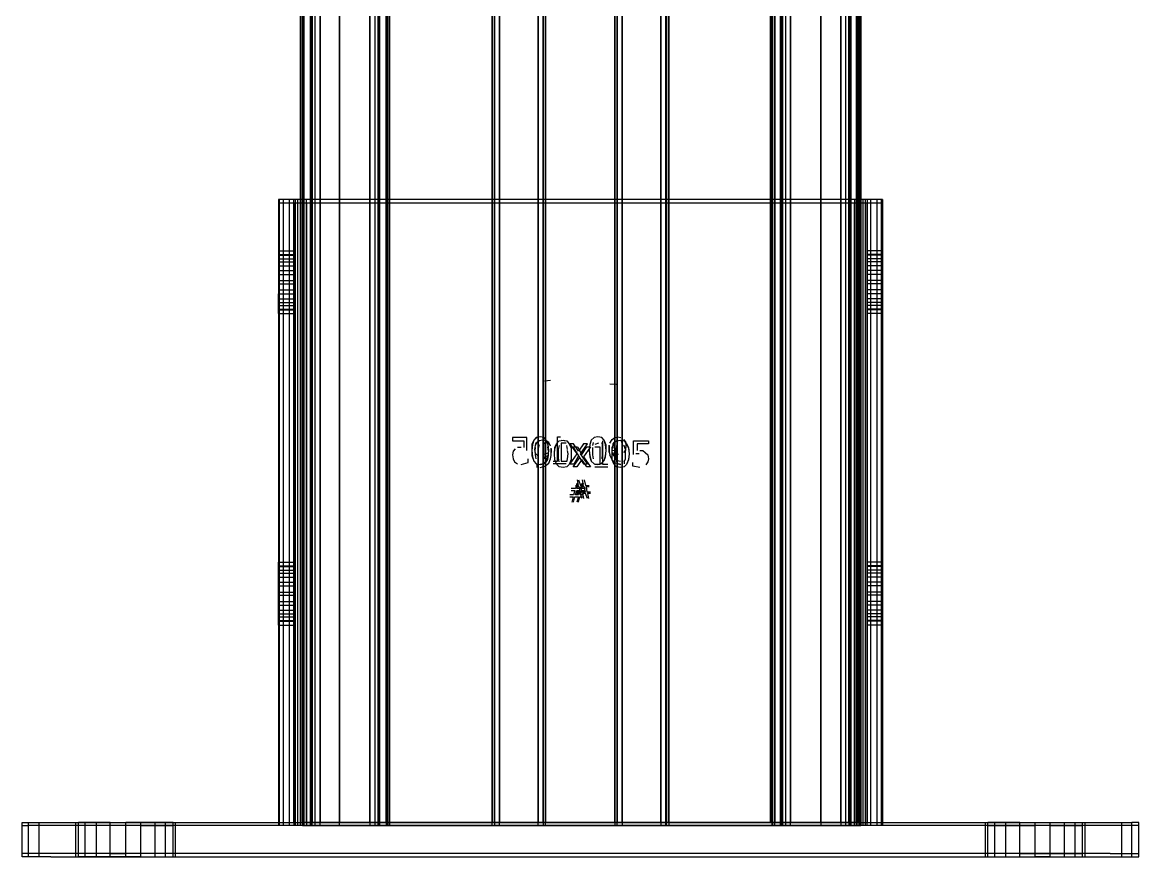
# Model space of a CAD drawing. Extents: x -0.56 to 3.72, y -0.16 to 4.75.
# Drawn here: x -0.555 to -0.3758, y -0.1599 to -0.0259 of the extents above; entities that cross this region are included whole.
import ezdxf

# ---------------------------------------------------------------- set-up
doc = ezdxf.new("R2010")
doc.units = 0
doc.layers.add('OUTLINES', color=7, linetype='Continuous', true_color=0x000009)

msp = doc.modelspace()

# ---------------------------------------------------------------- linework, layer by layer
at = {"layer": 'OUTLINES'}
for p, q in [((-0.5103, 4.7456), (-0.5103, -0.1544)), ((-0.51, 4.7456), (-0.51, -0.1544)), ((-0.5098, -0.1544), (-0.5098, 4.7456)), ((-0.5088, 4.7456), (-0.5088, -0.1544)), ((-0.5087, -0.1544), (-0.5087, 4.7456)), ((-0.5086, -0.1544), (-0.5086, 4.7456)), ((-0.5085, 4.7456), (-0.5085, -0.1544)), ((-0.508, -0.1544), (-0.508, 4.7456)), ((-0.5072, 4.7456), (-0.5072, -0.1544)), ((-0.5041, 4.7456), (-0.5041, -0.1544)), ((-0.4992, -0.1544), (-0.4992, 4.7456)), ((-0.4984, 4.7456), (-0.4984, -0.1544)), ((-0.4979, 4.7456), (-0.4979, -0.1544)), ((-0.4978, 4.7456), (-0.4978, -0.1544)), ((-0.4977, -0.1544), (-0.4977, 4.7456)), ((-0.4976, -0.1544), (-0.4976, 4.7456)), ((-0.4966, -0.1544), (-0.4966, 4.7456)), ((-0.4964, -0.1544), (-0.4964, 4.7456)), ((-0.4961, 4.7456), (-0.4961, -0.1544)), ((-0.4796, 4.7456), (-0.4796, -0.1544)), ((-0.4792, -0.1544), (-0.4792, 4.7456)), ((-0.4784, 4.7456), (-0.4784, -0.1544)), ((-0.4722, 4.7456), (-0.4722, -0.1544)), ((-0.4714, -0.1544), (-0.4714, 4.7456)), ((-0.471, 4.7456), (-0.471, -0.1544)), ((-0.4599, -0.1544), (-0.4599, 4.7456)), ((-0.4595, 4.7456), (-0.4595, -0.1544)), ((-0.4587, -0.1544), (-0.4587, 4.7456)), ((-0.4525, -0.1544), (-0.4525, 4.7456)), ((-0.4517, 4.7456), (-0.4517, -0.1544)), ((-0.4516, 4.7456), (-0.4516, -0.1544)), ((-0.4512, -0.1544), (-0.4512, 4.7456)), ((-0.4349, -0.1544), (-0.4349, 4.7456)), ((-0.4347, -0.1544), (-0.4347, 4.7456)), ((-0.4345, -0.1544), (-0.4345, 4.7456)), ((-0.4342, 4.7456), (-0.4342, -0.1544)), ((-0.4333, -0.1544), (-0.4333, 4.7456)), ((-0.4332, 4.7456), (-0.4332, -0.1544)), ((-0.4331, 4.7456), (-0.4331, -0.1544)), ((-0.433, -0.1544), (-0.433, 4.7456)), ((-0.4325, 4.7456), (-0.4325, -0.1544)), ((-0.4317, 4.7456), (-0.4317, -0.1544)), ((-0.4268, -0.1544), (-0.4268, 4.7456)), ((-0.4236, -0.1544), (-0.4236, 4.7456)), ((-0.4228, -0.1544), (-0.4228, 4.7456)), ((-0.4223, -0.1544), (-0.4223, 4.7456)), ((-0.4222, -0.1544), (-0.4222, 4.7456)), ((-0.4221, 4.7456), (-0.4221, -0.1544)), ((-0.422, 4.7456), (-0.422, -0.1544)), ((-0.4211, 4.7456), (-0.4211, -0.1544)), ((-0.4209, 4.7456), (-0.4209, -0.1544)), ((-0.4206, -0.1544), (-0.4206, 4.7456)), ((-0.4204, 4.7456), (-0.4204, -0.1544)), ((-0.5104, 4.7451), (-0.5104, -0.1549)), ((-0.5103, -0.1549), (-0.5103, 4.7451)), ((-0.51, 4.7451), (-0.51, -0.1549)), ((-0.5098, 4.7451), (-0.5098, -0.1549)), ((-0.5088, 4.7451), (-0.5088, -0.1549)), ((-0.5087, 4.7451), (-0.5087, -0.1549)), ((-0.5086, -0.1549), (-0.5086, 4.7451)), ((-0.5085, -0.1549), (-0.5085, 4.7451)), ((-0.508, -0.1549), (-0.508, 4.7451)), ((-0.5072, -0.1549), (-0.5072, 4.7451)), ((-0.5041, -0.1549), (-0.5041, 4.7451)), ((-0.4992, 4.7451), (-0.4992, -0.1549)), ((-0.4984, 4.7451), (-0.4984, -0.1549)), ((-0.4979, -0.1549), (-0.4979, 4.7451)), ((-0.4978, 4.7451), (-0.4978, -0.1549)), ((-0.4977, 4.7451), (-0.4977, -0.1549)), ((-0.4976, -0.1549), (-0.4976, 4.7451)), ((-0.4966, 4.7451), (-0.4966, -0.1549)), ((-0.4964, -0.1549), (-0.4964, 4.7451)), ((-0.4961, -0.1549), (-0.4961, 4.7451)), ((-0.496, -0.1549), (-0.496, 4.7451)), ((-0.4796, -0.1549), (-0.4796, 4.7451)), ((-0.4792, 4.7451), (-0.4792, -0.1549)), ((-0.4784, -0.1549), (-0.4784, 4.7451)), ((-0.4722, -0.1549), (-0.4722, 4.7451)), ((-0.4714, 4.7451), (-0.4714, -0.1549)), ((-0.471, -0.1549), (-0.471, 4.7451)), ((-0.4599, 4.7451), (-0.4599, -0.1549)), ((-0.4595, -0.1549), (-0.4595, 4.7451)), ((-0.4587, 4.7451), (-0.4587, -0.1549)), ((-0.4525, 4.7451), (-0.4525, -0.1549)), ((-0.4517, -0.1549), (-0.4517, 4.7451)), ((-0.4516, -0.1549), (-0.4516, 4.7451)), ((-0.4512, 4.7451), (-0.4512, -0.1549)), ((-0.4347, 4.7451), (-0.4347, -0.1549)), ((-0.4345, -0.1549), (-0.4345, 4.7451)), ((-0.4342, -0.1549), (-0.4342, 4.7451)), ((-0.4333, -0.1549), (-0.4333, 4.7451)), ((-0.4332, -0.1549), (-0.4332, 4.7451)), ((-0.4331, 4.7451), (-0.4331, -0.1549)), ((-0.433, 4.7451), (-0.433, -0.1549)), ((-0.4325, 4.7451), (-0.4325, -0.1549)), ((-0.4317, -0.1549), (-0.4317, 4.7451)), ((-0.4268, 4.7451), (-0.4268, -0.1549)), ((-0.4236, 4.7451), (-0.4236, -0.1549)), ((-0.4228, -0.1549), (-0.4228, 4.7451)), ((-0.4223, 4.7451), (-0.4223, -0.1549)), ((-0.4222, -0.1549), (-0.4222, 4.7451)), ((-0.4221, -0.1549), (-0.4221, 4.7451)), ((-0.422, 4.7451), (-0.422, -0.1549)), ((-0.4211, -0.1549), (-0.4211, 4.7451)), ((-0.4209, 4.7451), (-0.4209, -0.1549)), ((-0.4206, 4.7451), (-0.4206, -0.1549)), ((-0.5114, -0.0544), (-0.5139, -0.0544)), ((-0.5139, -0.0544), (-0.5139, -0.1544)), ((-0.5139, -0.0549), (-0.5114, -0.0549)), ((-0.5139, -0.0549), (-0.5139, -0.1549)), ((-0.5137, -0.1544), (-0.5137, -0.0544)), ((-0.5131, -0.0544), (-0.5137, -0.0544)), ((-0.5137, -0.1549), (-0.5137, -0.0549)), ((-0.5137, -0.0549), (-0.5131, -0.0549)), ((-0.5131, -0.1544), (-0.5131, -0.0544)), ((-0.5121, -0.0544), (-0.5131, -0.0544)), ((-0.5131, -0.1549), (-0.5131, -0.0549)), ((-0.5131, -0.0549), (-0.5121, -0.0549)), ((-0.5121, -0.1544), (-0.5121, -0.0544)), ((-0.5108, -0.0544), (-0.5121, -0.0544)), ((-0.5121, -0.1549), (-0.5121, -0.0549)), ((-0.5121, -0.0549), (-0.5108, -0.0549)), ((-0.5114, -0.1544), (-0.5114, -0.0544)), ((-0.5114, -0.0549), (-0.5114, -0.1549)), ((-0.5112, -0.0544), (-0.5112, -0.1544)), ((-0.5104, -0.0544), (-0.5112, -0.0544)), ((-0.5112, -0.0549), (-0.5104, -0.0549)), ((-0.5112, -0.0549), (-0.5112, -0.1549)), ((-0.5108, -0.1544), (-0.5108, -0.0544)), ((-0.5094, -0.0544), (-0.5108, -0.0544)), ((-0.5108, -0.1549), (-0.5108, -0.0549)), ((-0.5108, -0.0549), (-0.5094, -0.0549)), ((-0.5104, -0.0544), (-0.5104, -0.1544)), ((-0.5094, -0.0544), (-0.5104, -0.0544)), ((-0.5104, -0.0549), (-0.5094, -0.0549)), ((-0.5104, -0.0549), (-0.5104, -0.1549)), ((-0.5094, -0.1544), (-0.5094, -0.0544)), ((-0.4214, -0.0544), (-0.5094, -0.0544)), ((-0.5094, -0.0549), (-0.4214, -0.0549)), ((-0.5094, -0.0549), (-0.5094, -0.1549)), ((-0.42, -0.0544), (-0.4214, -0.0544)), ((-0.4214, -0.0544), (-0.4214, -0.1544)), ((-0.4204, -0.0544), (-0.4214, -0.0544)), ((-0.4214, -0.0549), (-0.42, -0.0549)), ((-0.4214, -0.0549), (-0.4204, -0.0549)), ((-0.4214, -0.1549), (-0.4214, -0.0549)), ((-0.4204, -0.0544), (-0.4204, -0.1544)), ((-0.4197, -0.0544), (-0.4204, -0.0544)), ((-0.4204, -0.0549), (-0.4197, -0.0549)), ((-0.4204, -0.0549), (-0.4204, -0.1549)), ((-0.42, -0.1544), (-0.42, -0.0544)), ((-0.4188, -0.0544), (-0.42, -0.0544)), ((-0.42, -0.1549), (-0.42, -0.0549)), ((-0.42, -0.0549), (-0.4188, -0.0549)), ((-0.4197, -0.0544), (-0.4197, -0.1544)), ((-0.4197, -0.0549), (-0.4197, -0.1549)), ((-0.4194, -0.0544), (-0.4194, -0.1544)), ((-0.4169, -0.0544), (-0.4194, -0.0544)), ((-0.4194, -0.0549), (-0.4169, -0.0549)), ((-0.4194, -0.1549), (-0.4194, -0.0549)), ((-0.4188, -0.1544), (-0.4188, -0.0544)), ((-0.4178, -0.0544), (-0.4188, -0.0544)), ((-0.4188, -0.1549), (-0.4188, -0.0549)), ((-0.4188, -0.0549), (-0.4178, -0.0549)), ((-0.4178, -0.1544), (-0.4178, -0.0544)), ((-0.4171, -0.0544), (-0.4178, -0.0544)), ((-0.4178, -0.1549), (-0.4178, -0.0549)), ((-0.4178, -0.0549), (-0.4171, -0.0549)), ((-0.4171, -0.1544), (-0.4171, -0.0544)), ((-0.4171, -0.1549), (-0.4171, -0.0549)), ((-0.4169, -0.0544), (-0.4169, -0.1544)), ((-0.4169, -0.0549), (-0.4169, -0.1549)), ((-0.5139, -0.0626), (-0.5114, -0.0626)), ((-0.5139, -0.0626), (-0.5139, -0.0633)), ((-0.5114, -0.0626), (-0.5114, -0.0633)), ((-0.4169, -0.0626), (-0.4194, -0.0626)), ((-0.4194, -0.0626), (-0.4194, -0.0633)), ((-0.4169, -0.0626), (-0.4169, -0.0633)), ((-0.5139, -0.0632), (-0.5114, -0.0632)), ((-0.5139, -0.0632), (-0.5139, -0.0639)), ((-0.5139, -0.0633), (-0.5114, -0.0633)), ((-0.5139, -0.0633), (-0.5139, -0.0644)), ((-0.5139, -0.0639), (-0.5114, -0.0639)), ((-0.5139, -0.0639), (-0.5139, -0.065)), ((-0.5139, -0.0644), (-0.5114, -0.0644)), ((-0.5139, -0.0644), (-0.5139, -0.0658)), ((-0.5114, -0.0632), (-0.5114, -0.0639)), ((-0.5114, -0.0633), (-0.5114, -0.0644)), ((-0.5114, -0.0639), (-0.5114, -0.065)), ((-0.5114, -0.0644), (-0.5114, -0.0658)), ((-0.4169, -0.0632), (-0.4194, -0.0632)), ((-0.4194, -0.0632), (-0.4194, -0.0639)), ((-0.4169, -0.0633), (-0.4194, -0.0633)), ((-0.4194, -0.0633), (-0.4194, -0.0644)), ((-0.4169, -0.0639), (-0.4194, -0.0639)), ((-0.4194, -0.0639), (-0.4194, -0.065)), ((-0.4169, -0.0644), (-0.4194, -0.0644)), ((-0.4194, -0.0644), (-0.4194, -0.0658)), ((-0.4169, -0.0632), (-0.4169, -0.0639)), ((-0.4169, -0.0633), (-0.4169, -0.0644)), ((-0.4169, -0.0639), (-0.4169, -0.065)), ((-0.4169, -0.0644), (-0.4169, -0.0658)), ((-0.5139, -0.065), (-0.5114, -0.065)), ((-0.5139, -0.065), (-0.5139, -0.0664)), ((-0.5139, -0.0658), (-0.5114, -0.0658)), ((-0.5139, -0.0658), (-0.5139, -0.0674)), ((-0.5114, -0.065), (-0.5114, -0.0664)), ((-0.5114, -0.0658), (-0.5114, -0.0674)), ((-0.4169, -0.065), (-0.4194, -0.065)), ((-0.4194, -0.065), (-0.4194, -0.0664)), ((-0.4169, -0.0658), (-0.4194, -0.0658)), ((-0.4194, -0.0658), (-0.4194, -0.0674)), ((-0.4169, -0.065), (-0.4169, -0.0664)), ((-0.4169, -0.0658), (-0.4169, -0.0674)), ((-0.5139, -0.0664), (-0.5114, -0.0664)), ((-0.5139, -0.0664), (-0.5139, -0.0679)), ((-0.5139, -0.0674), (-0.5114, -0.0674)), ((-0.5139, -0.0674), (-0.5139, -0.0689)), ((-0.5139, -0.0679), (-0.5114, -0.0679)), ((-0.5139, -0.0679), (-0.5139, -0.0695)), ((-0.5114, -0.0664), (-0.5114, -0.0679)), ((-0.5114, -0.0674), (-0.5114, -0.0689)), ((-0.5114, -0.0679), (-0.5114, -0.0695)), ((-0.4169, -0.0664), (-0.4194, -0.0664)), ((-0.4194, -0.0664), (-0.4194, -0.0679)), ((-0.4169, -0.0674), (-0.4194, -0.0674)), ((-0.4194, -0.0674), (-0.4194, -0.0689)), ((-0.4169, -0.0679), (-0.4194, -0.0679)), ((-0.4194, -0.0679), (-0.4194, -0.0695)), ((-0.4169, -0.0664), (-0.4169, -0.0679)), ((-0.4169, -0.0674), (-0.4169, -0.0689)), ((-0.4169, -0.0679), (-0.4169, -0.0695)), ((-0.5139, -0.0689), (-0.5114, -0.0689)), ((-0.5139, -0.0689), (-0.5139, -0.0703)), ((-0.5139, -0.0695), (-0.5114, -0.0695)), ((-0.5139, -0.0709), (-0.5139, -0.0695)), ((-0.5114, -0.0703), (-0.5114, -0.0689)), ((-0.5114, -0.0695), (-0.5114, -0.0709)), ((-0.4169, -0.0689), (-0.4194, -0.0689)), ((-0.4194, -0.0689), (-0.4194, -0.0703)), ((-0.4169, -0.0695), (-0.4194, -0.0695)), ((-0.4194, -0.0709), (-0.4194, -0.0695)), ((-0.4169, -0.0703), (-0.4169, -0.0689)), ((-0.4169, -0.0695), (-0.4169, -0.0709)), ((-0.5139, -0.0703), (-0.5114, -0.0703)), ((-0.5139, -0.0714), (-0.5139, -0.0703)), ((-0.5139, -0.0709), (-0.5114, -0.0709)), ((-0.5139, -0.072), (-0.5139, -0.0709)), ((-0.5139, -0.0714), (-0.5114, -0.0714)), ((-0.5139, -0.0721), (-0.5139, -0.0714)), ((-0.5114, -0.0714), (-0.5114, -0.0703)), ((-0.5114, -0.072), (-0.5114, -0.0709)), ((-0.5114, -0.0721), (-0.5114, -0.0714)), ((-0.4169, -0.0703), (-0.4194, -0.0703)), ((-0.4194, -0.0714), (-0.4194, -0.0703)), ((-0.4169, -0.0709), (-0.4194, -0.0709)), ((-0.4194, -0.072), (-0.4194, -0.0709)), ((-0.4169, -0.0714), (-0.4194, -0.0714)), ((-0.4194, -0.0721), (-0.4194, -0.0714)), ((-0.4169, -0.0714), (-0.4169, -0.0703)), ((-0.4169, -0.072), (-0.4169, -0.0709)), ((-0.4169, -0.0721), (-0.4169, -0.0714)), ((-0.5139, -0.072), (-0.5114, -0.072)), ((-0.5139, -0.0727), (-0.5139, -0.072)), ((-0.5139, -0.0721), (-0.5114, -0.0721)), ((-0.5139, -0.0727), (-0.5114, -0.0727)), ((-0.5114, -0.0727), (-0.5114, -0.072)), ((-0.4169, -0.072), (-0.4194, -0.072)), ((-0.4194, -0.0727), (-0.4194, -0.072)), ((-0.4169, -0.0721), (-0.4194, -0.0721)), ((-0.4169, -0.0727), (-0.4194, -0.0727)), ((-0.4169, -0.0727), (-0.4169, -0.072)), ((-0.4712, -0.0835), (-0.4702, -0.0834)), ((-0.4597, -0.0841), (-0.4607, -0.084)), ((-0.474, -0.0926), (-0.4763, -0.0926)), ((-0.4763, -0.0926), (-0.4763, -0.0931)), ((-0.4763, -0.0931), (-0.4745, -0.0931)), ((-0.4745, -0.0931), (-0.4745, -0.0942)), ((-0.474, -0.0947), (-0.474, -0.0926)), ((-0.4729, -0.093), (-0.4732, -0.0937)), ((-0.4729, -0.093), (-0.4731, -0.0937)), ((-0.4724, -0.0926), (-0.4729, -0.093)), ((-0.4725, -0.0926), (-0.4729, -0.093)), ((-0.4719, -0.0925), (-0.4725, -0.0926)), ((-0.4719, -0.0925), (-0.4724, -0.0926)), ((-0.472, -0.0931), (-0.4724, -0.0934)), ((-0.4715, -0.093), (-0.472, -0.0931)), ((-0.4713, -0.0926), (-0.4719, -0.0925)), ((-0.4709, -0.0931), (-0.4715, -0.093)), ((-0.4709, -0.093), (-0.4713, -0.0926)), ((-0.4706, -0.0938), (-0.4709, -0.093)), ((-0.4706, -0.0937), (-0.4709, -0.093)), ((-0.4705, -0.0934), (-0.4709, -0.0931)), ((-0.4692, -0.0935), (-0.4688, -0.0931)), ((-0.4691, -0.0964), (-0.4691, -0.0925)), ((-0.4691, -0.0925), (-0.4686, -0.0925)), ((-0.4688, -0.0931), (-0.4682, -0.093)), ((-0.4684, -0.093), (-0.4677, -0.0931)), ((-0.4682, -0.093), (-0.4676, -0.0931)), ((-0.4676, -0.0931), (-0.4672, -0.0936)), ((-0.4637, -0.093), (-0.4639, -0.0937)), ((-0.4632, -0.0926), (-0.4637, -0.093)), ((-0.4626, -0.0925), (-0.4632, -0.0926)), ((-0.462, -0.0926), (-0.4626, -0.0925)), ((-0.4616, -0.093), (-0.462, -0.0926)), ((-0.4618, -0.0969), (-0.4618, -0.0931)), ((-0.4613, -0.0938), (-0.4616, -0.093)), ((-0.4614, -0.0937), (-0.4616, -0.093)), ((-0.4607, -0.0935), (-0.4603, -0.0929)), ((-0.4603, -0.0929), (-0.4599, -0.0926)), ((-0.46, -0.0935), (-0.4596, -0.0931)), ((-0.4599, -0.0926), (-0.4594, -0.0925)), ((-0.4596, -0.0931), (-0.459, -0.093)), ((-0.4594, -0.0925), (-0.4589, -0.0926)), ((-0.459, -0.093), (-0.4584, -0.0931)), ((-0.4585, -0.0929), (-0.4582, -0.0933)), ((-0.4584, -0.0931), (-0.458, -0.0936)), ((-0.4569, -0.0953), (-0.4569, -0.0931)), ((-0.4569, -0.0931), (-0.4545, -0.0931)), ((-0.4545, -0.0931), (-0.4545, -0.0936)), ((-0.4762, -0.0948), (-0.4763, -0.0954)), ((-0.4759, -0.0944), (-0.4762, -0.0948)), ((-0.4749, -0.0942), (-0.4755, -0.0942)), ((-0.4732, -0.0937), (-0.4732, -0.0947)), ((-0.4731, -0.0937), (-0.4732, -0.0947)), ((-0.4732, -0.0947), (-0.4732, -0.0955)), ((-0.4732, -0.0947), (-0.4731, -0.0957)), ((-0.4727, -0.0939), (-0.4728, -0.0945)), ((-0.4728, -0.0945), (-0.4727, -0.0951)), ((-0.4724, -0.0934), (-0.4727, -0.0939)), ((-0.4727, -0.0947), (-0.4726, -0.0942)), ((-0.4726, -0.0954), (-0.4727, -0.0947)), ((-0.4726, -0.0939), (-0.4725, -0.0934)), ((-0.4722, -0.0944), (-0.472, -0.0937)), ((-0.4722, -0.0949), (-0.4722, -0.0944)), ((-0.4712, -0.0934), (-0.4711, -0.0939)), ((-0.4711, -0.0939), (-0.4711, -0.0947)), ((-0.4711, -0.0947), (-0.4711, -0.0953)), ((-0.4707, -0.0941), (-0.4706, -0.0948)), ((-0.4705, -0.0947), (-0.4706, -0.0937)), ((-0.4705, -0.0947), (-0.4706, -0.0938)), ((-0.4706, -0.0956), (-0.4705, -0.0947)), ((-0.4706, -0.0957), (-0.4705, -0.0947)), ((-0.4702, -0.094), (-0.4705, -0.0934)), ((-0.4701, -0.095), (-0.4701, -0.0943)), ((-0.4701, -0.0944), (-0.4701, -0.095)), ((-0.4696, -0.0952), (-0.4695, -0.0942)), ((-0.4696, -0.0952), (-0.4695, -0.0944)), ((-0.4695, -0.0944), (-0.4692, -0.0935)), ((-0.4695, -0.0942), (-0.4692, -0.0935)), ((-0.4688, -0.0939), (-0.469, -0.0945)), ((-0.469, -0.0945), (-0.469, -0.0952)), ((-0.4685, -0.0935), (-0.4685, -0.0964)), ((-0.4677, -0.0935), (-0.4685, -0.0935)), ((-0.4675, -0.0945), (-0.4676, -0.0939)), ((-0.4674, -0.0952), (-0.4675, -0.0947)), ((-0.4672, -0.0936), (-0.4669, -0.0943)), ((-0.4672, -0.0936), (-0.4669, -0.0942)), ((-0.4665, -0.0936), (-0.4671, -0.0936)), ((-0.4671, -0.0936), (-0.466, -0.0952)), ((-0.4669, -0.0942), (-0.4669, -0.0952)), ((-0.4669, -0.0943), (-0.4669, -0.0952)), ((-0.4666, -0.0941), (-0.4659, -0.0941)), ((-0.4655, -0.0958), (-0.4666, -0.0941)), ((-0.4657, -0.0948), (-0.4665, -0.0936)), ((-0.4659, -0.0941), (-0.4652, -0.0953)), ((-0.4649, -0.0936), (-0.4657, -0.0948)), ((-0.4654, -0.0952), (-0.4643, -0.0936)), ((-0.4652, -0.0953), (-0.4644, -0.0941)), ((-0.4643, -0.0936), (-0.4649, -0.0936)), ((-0.4638, -0.0941), (-0.4649, -0.0957)), ((-0.4644, -0.0941), (-0.4638, -0.0941)), ((-0.4639, -0.0937), (-0.464, -0.0947)), ((-0.464, -0.0947), (-0.4639, -0.0955)), ((-0.464, -0.0947), (-0.4639, -0.0957)), ((-0.4634, -0.0939), (-0.4633, -0.0934)), ((-0.4634, -0.0947), (-0.4634, -0.0942)), ((-0.4634, -0.0954), (-0.4634, -0.0947)), ((-0.4625, -0.0935), (-0.4631, -0.0937)), ((-0.4631, -0.0941), (-0.4623, -0.0941)), ((-0.4623, -0.0941), (-0.4623, -0.0969)), ((-0.462, -0.0934), (-0.4619, -0.0939)), ((-0.4619, -0.0939), (-0.4619, -0.0947)), ((-0.4619, -0.0947), (-0.4619, -0.0953)), ((-0.4613, -0.0947), (-0.4614, -0.0937)), ((-0.4614, -0.0956), (-0.4613, -0.0947)), ((-0.4614, -0.0957), (-0.4613, -0.0947)), ((-0.4613, -0.0947), (-0.4613, -0.0938)), ((-0.4608, -0.0944), (-0.4608, -0.0938)), ((-0.4608, -0.0939), (-0.4608, -0.0944)), ((-0.4608, -0.095), (-0.4608, -0.0944)), ((-0.4608, -0.0944), (-0.4608, -0.0949)), ((-0.4608, -0.0949), (-0.4607, -0.0954)), ((-0.4603, -0.0944), (-0.46, -0.0935)), ((-0.4603, -0.0942), (-0.46, -0.0935)), ((-0.4603, -0.0952), (-0.4603, -0.0942)), ((-0.4603, -0.0952), (-0.4603, -0.0944)), ((-0.4599, -0.0932), (-0.4602, -0.0936)), ((-0.4602, -0.0936), (-0.4602, -0.0943)), ((-0.4602, -0.0946), (-0.4595, -0.0948)), ((-0.4597, -0.0945), (-0.4598, -0.0952)), ((-0.4596, -0.0939), (-0.4597, -0.0945)), ((-0.4586, -0.0939), (-0.4588, -0.0932)), ((-0.4587, -0.0944), (-0.4586, -0.0939)), ((-0.4582, -0.0946), (-0.4585, -0.095)), ((-0.4582, -0.0945), (-0.4584, -0.0939)), ((-0.4582, -0.0933), (-0.4581, -0.0939)), ((-0.4581, -0.0939), (-0.4582, -0.0946)), ((-0.4582, -0.0952), (-0.4582, -0.0947)), ((-0.458, -0.0936), (-0.4577, -0.0943)), ((-0.458, -0.0936), (-0.4577, -0.0942)), ((-0.4577, -0.0942), (-0.4576, -0.0952)), ((-0.4577, -0.0943), (-0.4576, -0.0952)), ((-0.4545, -0.0936), (-0.4563, -0.0936)), ((-0.4563, -0.0936), (-0.4563, -0.0947)), ((-0.4559, -0.0947), (-0.4554, -0.0947)), ((-0.4554, -0.0947), (-0.455, -0.095)), ((-0.4763, -0.0954), (-0.4762, -0.096)), ((-0.4762, -0.096), (-0.476, -0.0965)), ((-0.476, -0.0965), (-0.4755, -0.0968)), ((-0.4749, -0.0969), (-0.4738, -0.0966)), ((-0.4738, -0.0966), (-0.4738, -0.096)), ((-0.4732, -0.0955), (-0.4729, -0.0964)), ((-0.4731, -0.0957), (-0.4729, -0.0964)), ((-0.4729, -0.0964), (-0.4725, -0.0968)), ((-0.4727, -0.0951), (-0.4723, -0.0955)), ((-0.4725, -0.096), (-0.4726, -0.0954)), ((-0.4719, -0.0969), (-0.4713, -0.0967)), ((-0.4706, -0.0951), (-0.4714, -0.0953)), ((-0.4713, -0.0968), (-0.4708, -0.0963)), ((-0.4713, -0.0967), (-0.4708, -0.0963)), ((-0.4711, -0.0953), (-0.4712, -0.096)), ((-0.4711, -0.0957), (-0.4706, -0.0955)), ((-0.4711, -0.0972), (-0.4705, -0.0967)), ((-0.4707, -0.0961), (-0.471, -0.0966)), ((-0.471, -0.0966), (-0.4708, -0.0961)), ((-0.4708, -0.0961), (-0.4706, -0.0955)), ((-0.4708, -0.0963), (-0.4706, -0.0956)), ((-0.4708, -0.0963), (-0.4706, -0.0957)), ((-0.4706, -0.0955), (-0.4707, -0.0961)), ((-0.4705, -0.0967), (-0.4702, -0.096)), ((-0.4702, -0.096), (-0.4701, -0.0955)), ((-0.4701, -0.0955), (-0.4701, -0.095)), ((-0.4698, -0.0964), (-0.4691, -0.0964)), ((-0.4695, -0.0962), (-0.4696, -0.0952)), ((-0.4692, -0.0969), (-0.4695, -0.0962)), ((-0.469, -0.0952), (-0.469, -0.0959)), ((-0.469, -0.0959), (-0.4689, -0.0965)), ((-0.4685, -0.0964), (-0.4677, -0.0964)), ((-0.4676, -0.0965), (-0.4675, -0.096)), ((-0.4675, -0.096), (-0.4674, -0.0952)), ((-0.4669, -0.0961), (-0.4672, -0.0969)), ((-0.4669, -0.0962), (-0.4672, -0.0969)), ((-0.466, -0.0952), (-0.4671, -0.0968)), ((-0.4669, -0.0952), (-0.4669, -0.0961)), ((-0.4669, -0.0952), (-0.4669, -0.0962)), ((-0.4666, -0.0973), (-0.4655, -0.0958)), ((-0.4664, -0.0968), (-0.4657, -0.0956)), ((-0.4652, -0.0961), (-0.466, -0.0973)), ((-0.4657, -0.0956), (-0.4649, -0.0968)), ((-0.4643, -0.0968), (-0.4654, -0.0952)), ((-0.4644, -0.0973), (-0.4652, -0.0961)), ((-0.4649, -0.0957), (-0.4638, -0.0973)), ((-0.4639, -0.0955), (-0.4637, -0.0964)), ((-0.4639, -0.0957), (-0.4637, -0.0964)), ((-0.4637, -0.0964), (-0.4632, -0.0968)), ((-0.4633, -0.096), (-0.4634, -0.0954)), ((-0.4626, -0.0969), (-0.462, -0.0967)), ((-0.4621, -0.0968), (-0.4616, -0.0963)), ((-0.4619, -0.0953), (-0.462, -0.096)), ((-0.462, -0.0967), (-0.4616, -0.0963)), ((-0.4616, -0.0963), (-0.4614, -0.0956)), ((-0.4616, -0.0963), (-0.4614, -0.0957)), ((-0.4603, -0.0962), (-0.4607, -0.0954)), ((-0.4603, -0.0962), (-0.4603, -0.0952)), ((-0.46, -0.0969), (-0.4603, -0.0962)), ((-0.4598, -0.0967), (-0.4603, -0.0962)), ((-0.4602, -0.095), (-0.4601, -0.0956)), ((-0.4598, -0.0952), (-0.4597, -0.0959)), ((-0.4593, -0.0953), (-0.4598, -0.0952)), ((-0.4589, -0.0969), (-0.4598, -0.0967)), ((-0.4597, -0.0959), (-0.4596, -0.0965)), ((-0.4595, -0.0963), (-0.459, -0.0964)), ((-0.4584, -0.0965), (-0.4582, -0.096)), ((-0.4584, -0.0963), (-0.4584, -0.0968)), ((-0.4582, -0.096), (-0.4582, -0.0952)), ((-0.4577, -0.0961), (-0.458, -0.0969)), ((-0.4577, -0.0962), (-0.458, -0.0969)), ((-0.4576, -0.0952), (-0.4577, -0.0961)), ((-0.4576, -0.0952), (-0.4577, -0.0962)), ((-0.457, -0.0972), (-0.457, -0.0966)), ((-0.456, -0.0952), (-0.4565, -0.0952)), ((-0.455, -0.095), (-0.4546, -0.0954)), ((-0.4546, -0.0965), (-0.4549, -0.097)), ((-0.4546, -0.0954), (-0.4545, -0.096)), ((-0.4545, -0.096), (-0.4546, -0.0965)), ((-0.4725, -0.0968), (-0.4719, -0.0969)), ((-0.4724, -0.0968), (-0.4724, -0.0974)), ((-0.4714, -0.0968), (-0.4719, -0.0969)), ((-0.4719, -0.0969), (-0.4713, -0.0968)), ((-0.4719, -0.0974), (-0.4711, -0.0972)), ((-0.4677, -0.0968), (-0.4698, -0.0968)), ((-0.4688, -0.0973), (-0.4692, -0.0969)), ((-0.4682, -0.0974), (-0.4688, -0.0973)), ((-0.4676, -0.0973), (-0.4682, -0.0974)), ((-0.4672, -0.0969), (-0.4676, -0.0973)), ((-0.4671, -0.0968), (-0.4664, -0.0968)), ((-0.466, -0.0973), (-0.4666, -0.0973)), ((-0.4649, -0.0968), (-0.4643, -0.0968)), ((-0.4638, -0.0973), (-0.4644, -0.0973)), ((-0.4632, -0.0968), (-0.4626, -0.0969)), ((-0.4623, -0.0969), (-0.4631, -0.0969)), ((-0.4631, -0.0973), (-0.461, -0.0973)), ((-0.4626, -0.0969), (-0.4621, -0.0968)), ((-0.461, -0.0969), (-0.4618, -0.0969)), ((-0.4596, -0.0973), (-0.46, -0.0969)), ((-0.459, -0.0974), (-0.4596, -0.0973)), ((-0.4594, -0.0968), (-0.4589, -0.0969)), ((-0.4584, -0.0973), (-0.459, -0.0974)), ((-0.458, -0.0969), (-0.4584, -0.0973)), ((-0.4559, -0.0974), (-0.457, -0.0972)), ((-0.466, -0.0999), (-0.4662, -0.1008)), ((-0.4662, -0.1003), (-0.4657, -0.1003)), ((-0.466, -0.1008), (-0.4658, -0.0999)), ((-0.4657, -0.1003), (-0.4659, -0.0994)), ((-0.4657, -0.0994), (-0.4654, -0.1003)), ((-0.4652, -0.0999), (-0.4654, -0.1008)), ((-0.4654, -0.1003), (-0.4649, -0.1003)), ((-0.4652, -0.1008), (-0.4649, -0.0999)), ((-0.4649, -0.1003), (-0.4651, -0.0994)), ((-0.4648, -0.0994), (-0.4646, -0.1003)), ((-0.4646, -0.1003), (-0.464, -0.1003)), ((-0.4665, -0.1018), (-0.4671, -0.1018)), ((-0.4671, -0.1021), (-0.4666, -0.1021)), ((-0.4662, -0.1008), (-0.4669, -0.1008)), ((-0.4669, -0.1011), (-0.4663, -0.1011)), ((-0.4666, -0.1021), (-0.4668, -0.103)), ((-0.4663, -0.1011), (-0.4665, -0.1018)), ((-0.4665, -0.103), (-0.4663, -0.1021)), ((-0.4663, -0.1021), (-0.4657, -0.1021)), ((-0.4656, -0.1005), (-0.4662, -0.1005)), ((-0.4662, -0.1018), (-0.466, -0.1011)), ((-0.4657, -0.1018), (-0.4662, -0.1018)), ((-0.4654, -0.1008), (-0.466, -0.1008)), ((-0.466, -0.1011), (-0.4655, -0.1011)), ((-0.466, -0.1013), (-0.4654, -0.1013)), ((-0.4654, -0.1016), (-0.466, -0.1016)), ((-0.4657, -0.1021), (-0.466, -0.103)), ((-0.4655, -0.1011), (-0.4657, -0.1018)), ((-0.4657, -0.103), (-0.4655, -0.1021)), ((-0.4654, -0.1013), (-0.4656, -0.1005)), ((-0.4655, -0.1021), (-0.4649, -0.1021)), ((-0.4648, -0.1005), (-0.4654, -0.1005)), ((-0.4654, -0.1005), (-0.4652, -0.1013)), ((-0.4654, -0.1018), (-0.4652, -0.1011)), ((-0.4652, -0.1024), (-0.4654, -0.1016)), ((-0.4649, -0.1018), (-0.4654, -0.1018)), ((-0.4646, -0.1008), (-0.4652, -0.1008)), ((-0.4652, -0.1011), (-0.4646, -0.1011)), ((-0.4652, -0.1013), (-0.4646, -0.1013)), ((-0.4646, -0.1016), (-0.4651, -0.1016)), ((-0.4651, -0.1016), (-0.4649, -0.1024)), ((-0.4646, -0.1013), (-0.4648, -0.1005)), ((-0.4643, -0.1024), (-0.4646, -0.1016)), ((-0.4645, -0.1005), (-0.4644, -0.1013)), ((-0.464, -0.1005), (-0.4645, -0.1005)), ((-0.4644, -0.1013), (-0.4638, -0.1013)), ((-0.4643, -0.1016), (-0.4641, -0.1024)), ((-0.4638, -0.1016), (-0.4643, -0.1016)), ((-0.5139, -0.1126), (-0.5114, -0.1126)), ((-0.5139, -0.1133), (-0.5139, -0.1126)), ((-0.5114, -0.1133), (-0.5114, -0.1126)), ((-0.4169, -0.1126), (-0.4194, -0.1126)), ((-0.4194, -0.1133), (-0.4194, -0.1126)), ((-0.4169, -0.1133), (-0.4169, -0.1126)), ((-0.5139, -0.1132), (-0.5114, -0.1132)), ((-0.5139, -0.1139), (-0.5139, -0.1132)), ((-0.5139, -0.1133), (-0.5114, -0.1133)), ((-0.5139, -0.1144), (-0.5139, -0.1133)), ((-0.5139, -0.1139), (-0.5114, -0.1139)), ((-0.5139, -0.115), (-0.5139, -0.1139)), ((-0.5139, -0.1144), (-0.5114, -0.1144)), ((-0.5139, -0.1158), (-0.5139, -0.1144)), ((-0.5114, -0.1139), (-0.5114, -0.1132)), ((-0.5114, -0.1144), (-0.5114, -0.1133)), ((-0.5114, -0.115), (-0.5114, -0.1139)), ((-0.5114, -0.1158), (-0.5114, -0.1144)), ((-0.4169, -0.1132), (-0.4194, -0.1132)), ((-0.4194, -0.1139), (-0.4194, -0.1132)), ((-0.4169, -0.1133), (-0.4194, -0.1133)), ((-0.4194, -0.1144), (-0.4194, -0.1133)), ((-0.4169, -0.1139), (-0.4194, -0.1139)), ((-0.4194, -0.115), (-0.4194, -0.1139)), ((-0.4169, -0.1144), (-0.4194, -0.1144)), ((-0.4194, -0.1158), (-0.4194, -0.1144)), ((-0.4169, -0.1139), (-0.4169, -0.1132)), ((-0.4169, -0.1144), (-0.4169, -0.1133)), ((-0.4169, -0.115), (-0.4169, -0.1139)), ((-0.4169, -0.1158), (-0.4169, -0.1144)), ((-0.5139, -0.115), (-0.5114, -0.115)), ((-0.5139, -0.1164), (-0.5139, -0.115)), ((-0.5139, -0.1158), (-0.5114, -0.1158)), ((-0.5139, -0.1158), (-0.5139, -0.1174)), ((-0.5139, -0.1164), (-0.5114, -0.1164)), ((-0.5139, -0.1179), (-0.5139, -0.1164)), ((-0.5114, -0.1164), (-0.5114, -0.115)), ((-0.5114, -0.1174), (-0.5114, -0.1158)), ((-0.5114, -0.1164), (-0.5114, -0.1179)), ((-0.4169, -0.115), (-0.4194, -0.115)), ((-0.4194, -0.1164), (-0.4194, -0.115)), ((-0.4169, -0.1158), (-0.4194, -0.1158)), ((-0.4194, -0.1158), (-0.4194, -0.1174)), ((-0.4169, -0.1164), (-0.4194, -0.1164)), ((-0.4194, -0.1179), (-0.4194, -0.1164)), ((-0.4169, -0.1164), (-0.4169, -0.115)), ((-0.4169, -0.1174), (-0.4169, -0.1158)), ((-0.4169, -0.1164), (-0.4169, -0.1179)), ((-0.5139, -0.1174), (-0.5114, -0.1174)), ((-0.5139, -0.1174), (-0.5139, -0.1189)), ((-0.5139, -0.1179), (-0.5114, -0.1179)), ((-0.5139, -0.1195), (-0.5139, -0.1179)), ((-0.5114, -0.1189), (-0.5114, -0.1174)), ((-0.5114, -0.1179), (-0.5114, -0.1195)), ((-0.4169, -0.1174), (-0.4194, -0.1174)), ((-0.4194, -0.1174), (-0.4194, -0.1189)), ((-0.4169, -0.1179), (-0.4194, -0.1179)), ((-0.4194, -0.1195), (-0.4194, -0.1179)), ((-0.4169, -0.1189), (-0.4169, -0.1174)), ((-0.4169, -0.1179), (-0.4169, -0.1195)), ((-0.5139, -0.1189), (-0.5114, -0.1189)), ((-0.5139, -0.1189), (-0.5139, -0.1203)), ((-0.5139, -0.1195), (-0.5114, -0.1195)), ((-0.5139, -0.1209), (-0.5139, -0.1195)), ((-0.5114, -0.1203), (-0.5114, -0.1189)), ((-0.5114, -0.1195), (-0.5114, -0.1209)), ((-0.4169, -0.1189), (-0.4194, -0.1189)), ((-0.4194, -0.1189), (-0.4194, -0.1203)), ((-0.4169, -0.1195), (-0.4194, -0.1195)), ((-0.4194, -0.1209), (-0.4194, -0.1195)), ((-0.4169, -0.1203), (-0.4169, -0.1189)), ((-0.4169, -0.1195), (-0.4169, -0.1209)), ((-0.5139, -0.1203), (-0.5114, -0.1203)), ((-0.5139, -0.1203), (-0.5139, -0.1214)), ((-0.5139, -0.1209), (-0.5114, -0.1209)), ((-0.5139, -0.122), (-0.5139, -0.1209)), ((-0.5139, -0.1214), (-0.5114, -0.1214)), ((-0.5139, -0.1214), (-0.5139, -0.1221)), ((-0.5114, -0.1214), (-0.5114, -0.1203)), ((-0.5114, -0.1209), (-0.5114, -0.122)), ((-0.5114, -0.1221), (-0.5114, -0.1214)), ((-0.4169, -0.1203), (-0.4194, -0.1203)), ((-0.4194, -0.1203), (-0.4194, -0.1214)), ((-0.4169, -0.1209), (-0.4194, -0.1209)), ((-0.4194, -0.122), (-0.4194, -0.1209)), ((-0.4169, -0.1214), (-0.4194, -0.1214)), ((-0.4194, -0.1214), (-0.4194, -0.1221)), ((-0.4169, -0.1214), (-0.4169, -0.1203)), ((-0.4169, -0.1209), (-0.4169, -0.122)), ((-0.4169, -0.1221), (-0.4169, -0.1214)), ((-0.5139, -0.122), (-0.5114, -0.122)), ((-0.5139, -0.1227), (-0.5139, -0.122)), ((-0.5139, -0.1221), (-0.5114, -0.1221)), ((-0.5139, -0.1227), (-0.5114, -0.1227)), ((-0.5114, -0.122), (-0.5114, -0.1227)), ((-0.4169, -0.122), (-0.4194, -0.122)), ((-0.4194, -0.1227), (-0.4194, -0.122)), ((-0.4169, -0.1221), (-0.4194, -0.1221)), ((-0.4169, -0.1227), (-0.4194, -0.1227)), ((-0.4169, -0.122), (-0.4169, -0.1227)), ((-0.555, -0.1594), (-0.555, -0.1544)), ((-0.555, -0.1544), (-0.554, -0.1544)), ((-0.555, -0.1599), (-0.555, -0.1549)), ((-0.555, -0.1549), (-0.554, -0.1549)), ((-0.554, -0.1594), (-0.554, -0.1544)), ((-0.554, -0.1544), (-0.5523, -0.1544)), ((-0.554, -0.1599), (-0.554, -0.1549)), ((-0.5523, -0.1549), (-0.554, -0.1549)), ((-0.5523, -0.1594), (-0.5523, -0.1544)), ((-0.5523, -0.1544), (-0.5504, -0.1544)), ((-0.5523, -0.1599), (-0.5523, -0.1549)), ((-0.5504, -0.1549), (-0.5523, -0.1549)), ((-0.5504, -0.1544), (-0.3804, -0.1544)), ((-0.3804, -0.1549), (-0.5504, -0.1549)), ((-0.5464, -0.1594), (-0.5464, -0.1544)), ((-0.5464, -0.1599), (-0.5464, -0.1549)), ((-0.546, -0.1594), (-0.546, -0.1544)), ((-0.5449, -0.1544), (-0.546, -0.1544)), ((-0.546, -0.1599), (-0.546, -0.1549)), ((-0.5449, -0.1549), (-0.546, -0.1549)), ((-0.5449, -0.1594), (-0.5449, -0.1544)), ((-0.5431, -0.1544), (-0.5449, -0.1544)), ((-0.5449, -0.1599), (-0.5449, -0.1549)), ((-0.5431, -0.1549), (-0.5449, -0.1549)), ((-0.5431, -0.1594), (-0.5431, -0.1544)), ((-0.5409, -0.1544), (-0.5431, -0.1544)), ((-0.5431, -0.1599), (-0.5431, -0.1549)), ((-0.5409, -0.1549), (-0.5431, -0.1549)), ((-0.5409, -0.1594), (-0.5409, -0.1544)), ((-0.5409, -0.1544), (-0.5384, -0.1544)), ((-0.5409, -0.1599), (-0.5409, -0.1549)), ((-0.5384, -0.1549), (-0.5409, -0.1549)), ((-0.5384, -0.1594), (-0.5384, -0.1544)), ((-0.536, -0.1544), (-0.5384, -0.1544)), ((-0.5384, -0.1599), (-0.5384, -0.1549)), ((-0.536, -0.1549), (-0.5384, -0.1549)), ((-0.536, -0.1594), (-0.536, -0.1544)), ((-0.5337, -0.1544), (-0.536, -0.1544)), ((-0.536, -0.1599), (-0.536, -0.1549)), ((-0.536, -0.1549), (-0.5337, -0.1549)), ((-0.5337, -0.1594), (-0.5337, -0.1544)), ((-0.532, -0.1544), (-0.5337, -0.1544)), ((-0.5337, -0.1599), (-0.5337, -0.1549)), ((-0.5337, -0.1549), (-0.532, -0.1549)), ((-0.532, -0.1594), (-0.532, -0.1544)), ((-0.5308, -0.1544), (-0.532, -0.1544)), ((-0.532, -0.1599), (-0.532, -0.1549)), ((-0.532, -0.1549), (-0.5308, -0.1549)), ((-0.5308, -0.1594), (-0.5308, -0.1544)), ((-0.5308, -0.1599), (-0.5308, -0.1549)), ((-0.5304, -0.1594), (-0.5304, -0.1544)), ((-0.5304, -0.1599), (-0.5304, -0.1549)), ((-0.5139, -0.1544), (-0.5114, -0.1544)), ((-0.5114, -0.1549), (-0.5139, -0.1549)), ((-0.5137, -0.1544), (-0.5131, -0.1544)), ((-0.5131, -0.1549), (-0.5137, -0.1549)), ((-0.5131, -0.1544), (-0.5121, -0.1544)), ((-0.5121, -0.1549), (-0.5131, -0.1549)), ((-0.5121, -0.1544), (-0.5108, -0.1544)), ((-0.5108, -0.1549), (-0.5121, -0.1549)), ((-0.5112, -0.1544), (-0.5104, -0.1544)), ((-0.5104, -0.1549), (-0.5112, -0.1549)), ((-0.5108, -0.1544), (-0.5094, -0.1544)), ((-0.5094, -0.1549), (-0.5108, -0.1549)), ((-0.5104, -0.1544), (-0.5094, -0.1544)), ((-0.5094, -0.1549), (-0.5104, -0.1549)), ((-0.5088, -0.1544), (-0.51, -0.1544)), ((-0.51, -0.1549), (-0.5088, -0.1549)), ((-0.5098, -0.1544), (-0.5091, -0.1544)), ((-0.5091, -0.1549), (-0.5098, -0.1549)), ((-0.4214, -0.1544), (-0.5094, -0.1544)), ((-0.5094, -0.1549), (-0.4214, -0.1549)), ((-0.4983, -0.1544), (-0.5091, -0.1544)), ((-0.5091, -0.1549), (-0.4983, -0.1549)), ((-0.5072, -0.1544), (-0.5088, -0.1544)), ((-0.5088, -0.1549), (-0.5072, -0.1549)), ((-0.508, -0.1544), (-0.5086, -0.1544)), ((-0.5086, -0.1549), (-0.508, -0.1549)), ((-0.4973, -0.1544), (-0.5081, -0.1544)), ((-0.5081, -0.1549), (-0.4973, -0.1549)), ((-0.5072, -0.1544), (-0.508, -0.1544)), ((-0.508, -0.1549), (-0.5072, -0.1549)), ((-0.5072, -0.1544), (-0.4801, -0.1544)), ((-0.4801, -0.1549), (-0.5072, -0.1549)), ((-0.5041, -0.1544), (-0.4992, -0.1544)), ((-0.5041, -0.1549), (-0.4992, -0.1549)), ((-0.4976, -0.1544), (-0.4992, -0.1544)), ((-0.4984, -0.1544), (-0.4992, -0.1544)), ((-0.4992, -0.1549), (-0.4976, -0.1549)), ((-0.4992, -0.1549), (-0.4984, -0.1549)), ((-0.4978, -0.1544), (-0.4984, -0.1544)), ((-0.4984, -0.1549), (-0.4978, -0.1549)), ((-0.4964, -0.1544), (-0.4976, -0.1544)), ((-0.4976, -0.1549), (-0.4964, -0.1549)), ((-0.4973, -0.1544), (-0.4966, -0.1544)), ((-0.4966, -0.1549), (-0.4973, -0.1549)), ((-0.4966, -0.1544), (-0.4961, -0.1544)), ((-0.4961, -0.1549), (-0.4966, -0.1549)), ((-0.4796, -0.1544), (-0.4801, -0.1544)), ((-0.4792, -0.1544), (-0.4801, -0.1544)), ((-0.4801, -0.1549), (-0.4796, -0.1549)), ((-0.4801, -0.1549), (-0.4792, -0.1549)), ((-0.4784, -0.1544), (-0.4792, -0.1544)), ((-0.4792, -0.1549), (-0.4784, -0.1549)), ((-0.4789, -0.1544), (-0.4729, -0.1544)), ((-0.4729, -0.1549), (-0.4789, -0.1549)), ((-0.4777, -0.1544), (-0.4784, -0.1544)), ((-0.4784, -0.1549), (-0.4777, -0.1549)), ((-0.4777, -0.1544), (-0.4717, -0.1544)), ((-0.4717, -0.1549), (-0.4777, -0.1549)), ((-0.4722, -0.1544), (-0.4729, -0.1544)), ((-0.4729, -0.1549), (-0.4722, -0.1549)), ((-0.4714, -0.1544), (-0.4722, -0.1544)), ((-0.4722, -0.1549), (-0.4714, -0.1549)), ((-0.4705, -0.1544), (-0.4714, -0.1544)), ((-0.4714, -0.1549), (-0.4705, -0.1549)), ((-0.4705, -0.1544), (-0.471, -0.1544)), ((-0.471, -0.1549), (-0.4705, -0.1549)), ((-0.4705, -0.1544), (-0.4603, -0.1544)), ((-0.4603, -0.1549), (-0.4705, -0.1549)), ((-0.4595, -0.1544), (-0.4603, -0.1544)), ((-0.4603, -0.1549), (-0.4595, -0.1549)), ((-0.4587, -0.1544), (-0.4595, -0.1544)), ((-0.4595, -0.1549), (-0.4587, -0.1549)), ((-0.4592, -0.1544), (-0.4531, -0.1544)), ((-0.4531, -0.1549), (-0.4592, -0.1549)), ((-0.458, -0.1544), (-0.4587, -0.1544)), ((-0.4587, -0.1549), (-0.458, -0.1549)), ((-0.458, -0.1544), (-0.452, -0.1544)), ((-0.452, -0.1549), (-0.458, -0.1549)), ((-0.4525, -0.1544), (-0.4531, -0.1544)), ((-0.4531, -0.1549), (-0.4525, -0.1549)), ((-0.4517, -0.1544), (-0.4525, -0.1544)), ((-0.4525, -0.1549), (-0.4517, -0.1549)), ((-0.4508, -0.1544), (-0.4517, -0.1544)), ((-0.4517, -0.1549), (-0.4508, -0.1549)), ((-0.4508, -0.1544), (-0.4236, -0.1544)), ((-0.4236, -0.1549), (-0.4508, -0.1549)), ((-0.4347, -0.1544), (-0.4342, -0.1544)), ((-0.4342, -0.1549), (-0.4347, -0.1549)), ((-0.4333, -0.1544), (-0.4345, -0.1544)), ((-0.4345, -0.1549), (-0.4333, -0.1549)), ((-0.4342, -0.1544), (-0.4335, -0.1544)), ((-0.4335, -0.1549), (-0.4342, -0.1549)), ((-0.4227, -0.1544), (-0.4335, -0.1544)), ((-0.4335, -0.1549), (-0.4227, -0.1549)), ((-0.4317, -0.1544), (-0.4333, -0.1544)), ((-0.4333, -0.1549), (-0.4317, -0.1549)), ((-0.4325, -0.1544), (-0.4331, -0.1544)), ((-0.4331, -0.1549), (-0.4325, -0.1549)), ((-0.4218, -0.1544), (-0.4326, -0.1544)), ((-0.4326, -0.1549), (-0.4218, -0.1549)), ((-0.4317, -0.1544), (-0.4325, -0.1544)), ((-0.4325, -0.1549), (-0.4317, -0.1549)), ((-0.4268, -0.1544), (-0.4317, -0.1544)), ((-0.4268, -0.1549), (-0.4317, -0.1549)), ((-0.4228, -0.1544), (-0.4236, -0.1544)), ((-0.422, -0.1544), (-0.4236, -0.1544)), ((-0.4236, -0.1549), (-0.4228, -0.1549)), ((-0.4236, -0.1549), (-0.422, -0.1549)), ((-0.4222, -0.1544), (-0.4228, -0.1544)), ((-0.4228, -0.1549), (-0.4222, -0.1549)), ((-0.4209, -0.1544), (-0.422, -0.1544)), ((-0.422, -0.1549), (-0.4209, -0.1549)), ((-0.4218, -0.1544), (-0.4211, -0.1544)), ((-0.4211, -0.1549), (-0.4218, -0.1549)), ((-0.4214, -0.1544), (-0.42, -0.1544)), ((-0.4214, -0.1544), (-0.4204, -0.1544)), ((-0.42, -0.1549), (-0.4214, -0.1549)), ((-0.4204, -0.1549), (-0.4214, -0.1549)), ((-0.4211, -0.1544), (-0.4206, -0.1544)), ((-0.4206, -0.1549), (-0.4211, -0.1549)), ((-0.4204, -0.1544), (-0.4209, -0.1544)), ((-0.4209, -0.1549), (-0.4204, -0.1549)), ((-0.4204, -0.1544), (-0.4197, -0.1544)), ((-0.4197, -0.1549), (-0.4204, -0.1549)), ((-0.42, -0.1544), (-0.4188, -0.1544)), ((-0.4188, -0.1549), (-0.42, -0.1549)), ((-0.4194, -0.1544), (-0.4169, -0.1544)), ((-0.4169, -0.1549), (-0.4194, -0.1549)), ((-0.4188, -0.1544), (-0.4178, -0.1544)), ((-0.4178, -0.1549), (-0.4188, -0.1549)), ((-0.4178, -0.1544), (-0.4171, -0.1544)), ((-0.4171, -0.1549), (-0.4178, -0.1549)), ((-0.4004, -0.1594), (-0.4004, -0.1544)), ((-0.4004, -0.1599), (-0.4004, -0.1549)), ((-0.4, -0.1594), (-0.4, -0.1544)), ((-0.3989, -0.1544), (-0.4, -0.1544)), ((-0.4, -0.1599), (-0.4, -0.1549)), ((-0.4, -0.1549), (-0.3989, -0.1549)), ((-0.3989, -0.1594), (-0.3989, -0.1544)), ((-0.3971, -0.1544), (-0.3989, -0.1544)), ((-0.3989, -0.1599), (-0.3989, -0.1549)), ((-0.3989, -0.1549), (-0.3971, -0.1549)), ((-0.3971, -0.1594), (-0.3971, -0.1544)), ((-0.3949, -0.1544), (-0.3971, -0.1544)), ((-0.3971, -0.1599), (-0.3971, -0.1549)), ((-0.3971, -0.1549), (-0.3949, -0.1549)), ((-0.3949, -0.1594), (-0.3949, -0.1544)), ((-0.3949, -0.1544), (-0.3924, -0.1544)), ((-0.3949, -0.1599), (-0.3949, -0.1549)), ((-0.3949, -0.1549), (-0.3924, -0.1549)), ((-0.3924, -0.1594), (-0.3924, -0.1544)), ((-0.3924, -0.1544), (-0.39, -0.1544)), ((-0.3924, -0.1599), (-0.3924, -0.1549)), ((-0.39, -0.1549), (-0.3924, -0.1549)), ((-0.39, -0.1594), (-0.39, -0.1544)), ((-0.39, -0.1544), (-0.3877, -0.1544)), ((-0.39, -0.1599), (-0.39, -0.1549)), ((-0.39, -0.1549), (-0.3877, -0.1549)), ((-0.3877, -0.1594), (-0.3877, -0.1544)), ((-0.3877, -0.1544), (-0.386, -0.1544)), ((-0.3877, -0.1599), (-0.3877, -0.1549)), ((-0.3877, -0.1549), (-0.386, -0.1549)), ((-0.386, -0.1594), (-0.386, -0.1544)), ((-0.386, -0.1544), (-0.3848, -0.1544)), ((-0.386, -0.1599), (-0.386, -0.1549)), ((-0.386, -0.1549), (-0.3848, -0.1549)), ((-0.3848, -0.1594), (-0.3848, -0.1544)), ((-0.3848, -0.1599), (-0.3848, -0.1549)), ((-0.3844, -0.1594), (-0.3844, -0.1544)), ((-0.3844, -0.1599), (-0.3844, -0.1549)), ((-0.3804, -0.1544), (-0.3785, -0.1544)), ((-0.3785, -0.1549), (-0.3804, -0.1549)), ((-0.3785, -0.1594), (-0.3785, -0.1544)), ((-0.3785, -0.1544), (-0.3769, -0.1544)), ((-0.3785, -0.1599), (-0.3785, -0.1549)), ((-0.3769, -0.1549), (-0.3785, -0.1549)), ((-0.3769, -0.1594), (-0.3769, -0.1544)), ((-0.3758, -0.1544), (-0.3769, -0.1544)), ((-0.3769, -0.1599), (-0.3769, -0.1549)), ((-0.3758, -0.1549), (-0.3769, -0.1549)), ((-0.3758, -0.1594), (-0.3758, -0.1544)), ((-0.3758, -0.1599), (-0.3758, -0.1549)), ((-0.554, -0.1594), (-0.555, -0.1594)), ((-0.5523, -0.1594), (-0.554, -0.1594)), ((-0.5504, -0.1594), (-0.5523, -0.1594)), ((-0.3804, -0.1594), (-0.5504, -0.1594)), ((-0.5449, -0.1594), (-0.546, -0.1594)), ((-0.5431, -0.1594), (-0.5449, -0.1594)), ((-0.5409, -0.1594), (-0.5431, -0.1594)), ((-0.5409, -0.1594), (-0.5384, -0.1594)), ((-0.536, -0.1594), (-0.5384, -0.1594)), ((-0.5337, -0.1594), (-0.536, -0.1594)), ((-0.532, -0.1594), (-0.5337, -0.1594)), ((-0.5308, -0.1594), (-0.532, -0.1594)), ((-0.3989, -0.1594), (-0.4, -0.1594)), ((-0.3971, -0.1594), (-0.3989, -0.1594)), ((-0.3949, -0.1594), (-0.3971, -0.1594)), ((-0.3949, -0.1594), (-0.3924, -0.1594)), ((-0.3924, -0.1594), (-0.39, -0.1594)), ((-0.39, -0.1594), (-0.3877, -0.1594)), ((-0.3877, -0.1594), (-0.386, -0.1594)), ((-0.386, -0.1594), (-0.3848, -0.1594)), ((-0.3804, -0.1594), (-0.3785, -0.1594)), ((-0.3785, -0.1594), (-0.3769, -0.1594)), ((-0.3769, -0.1594), (-0.3758, -0.1594)), ((-0.554, -0.1599), (-0.555, -0.1599)), ((-0.5523, -0.1599), (-0.554, -0.1599)), ((-0.5504, -0.1599), (-0.5523, -0.1599)), ((-0.5504, -0.1599), (-0.3804, -0.1599)), ((-0.5449, -0.1599), (-0.546, -0.1599)), ((-0.5431, -0.1599), (-0.5449, -0.1599)), ((-0.5409, -0.1599), (-0.5431, -0.1599)), ((-0.5384, -0.1599), (-0.5409, -0.1599)), ((-0.536, -0.1599), (-0.5384, -0.1599)), ((-0.536, -0.1599), (-0.5337, -0.1599)), ((-0.5337, -0.1599), (-0.532, -0.1599)), ((-0.532, -0.1599), (-0.5308, -0.1599)), ((-0.4, -0.1599), (-0.3989, -0.1599)), ((-0.3989, -0.1599), (-0.3971, -0.1599)), ((-0.3971, -0.1599), (-0.3949, -0.1599)), ((-0.3949, -0.1599), (-0.3924, -0.1599)), ((-0.39, -0.1599), (-0.3924, -0.1599)), ((-0.39, -0.1599), (-0.3877, -0.1599)), ((-0.3877, -0.1599), (-0.386, -0.1599)), ((-0.386, -0.1599), (-0.3848, -0.1599)), ((-0.3804, -0.1599), (-0.3785, -0.1599)), ((-0.3785, -0.1599), (-0.3769, -0.1599)), ((-0.3769, -0.1599), (-0.3758, -0.1599))]:
    msp.add_line(p, q, dxfattribs=at)

doc.saveas('drawing.dxf')
